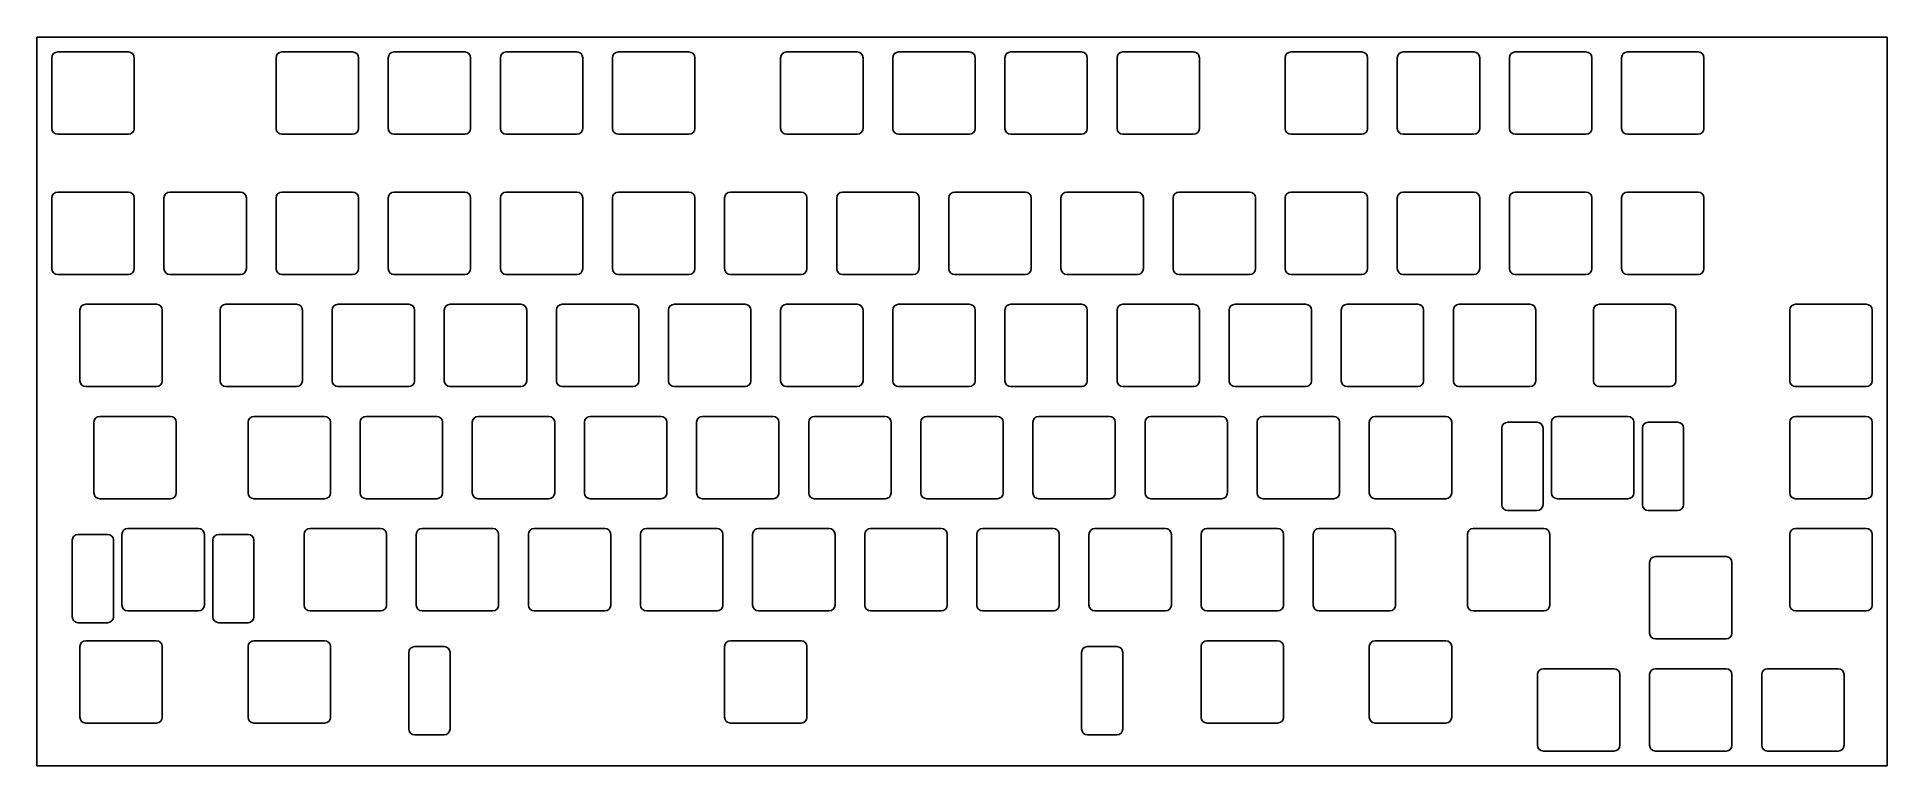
# Model space of a CAD drawing. Header units: millimetres. Extents: x 0 to 314, y -124 to 0.
import ezdxf

# ---------------------------------------------------------------- set-up
doc = ezdxf.new("R2010")
doc.units = ezdxf.units.MM

msp = doc.modelspace()

# ---------------------------------------------------------------- linework, layer by layer
for p, q in [((0, 0), (314.325, 0)), ((0, 0), (0, -123.825)), ((314.325, 0), (314.325, -123.825)), ((3.525, -2.525), (15.525, -2.525)), ((41.625, -2.525), (53.625, -2.525)), ((60.675, -2.525), (72.675, -2.525)), ((79.725, -2.525), (91.725, -2.525)), ((98.775, -2.525), (110.775, -2.525)), ((127.35, -2.525), (139.35, -2.525)), ((146.4, -2.525), (158.4, -2.525)), ((165.45, -2.525), (177.45, -2.525)), ((184.5, -2.525), (196.5, -2.525)), ((213.075, -2.525), (225.075, -2.525)), ((232.125, -2.525), (244.125, -2.525)), ((251.175, -2.525), (263.175, -2.525)), ((270.225, -2.525), (282.225, -2.525)), ((2.525, -3.525), (2.525, -15.525)), ((16.525, -3.525), (16.525, -15.525)), ((40.625, -3.525), (40.625, -15.525)), ((54.625, -3.525), (54.625, -15.525)), ((59.675, -3.525), (59.675, -15.525)), ((73.675, -3.525), (73.675, -15.525)), ((78.725, -3.525), (78.725, -15.525)), ((92.725, -3.525), (92.725, -15.525)), ((97.775, -3.525), (97.775, -15.525)), ((111.775, -3.525), (111.775, -15.525)), ((126.35, -3.525), (126.35, -15.525)), ((140.35, -3.525), (140.35, -15.525)), ((145.4, -3.525), (145.4, -15.525)), ((159.4, -3.525), (159.4, -15.525)), ((164.45, -3.525), (164.45, -15.525)), ((178.45, -3.525), (178.45, -15.525)), ((183.5, -3.525), (183.5, -15.525)), ((197.5, -3.525), (197.5, -15.525)), ((212.075, -3.525), (212.075, -15.525)), ((226.075, -3.525), (226.075, -15.525)), ((231.125, -3.525), (231.125, -15.525)), ((245.125, -3.525), (245.125, -15.525)), ((250.175, -3.525), (250.175, -15.525)), ((264.175, -3.525), (264.175, -15.525)), ((269.225, -3.525), (269.225, -15.525)), ((283.225, -3.525), (283.225, -15.525)), ((3.525, -16.525), (15.525, -16.525)), ((41.625, -16.525), (53.625, -16.525)), ((60.675, -16.525), (72.675, -16.525)), ((79.725, -16.525), (91.725, -16.525)), ((98.775, -16.525), (110.775, -16.525)), ((127.35, -16.525), (139.35, -16.525)), ((146.4, -16.525), (158.4, -16.525)), ((165.45, -16.525), (177.45, -16.525)), ((184.5, -16.525), (196.5, -16.525)), ((213.075, -16.525), (225.075, -16.525)), ((232.125, -16.525), (244.125, -16.525)), ((251.175, -16.525), (263.175, -16.525)), ((270.225, -16.525), (282.225, -16.525)), ((2.525, -27.3375), (2.525, -39.3375)), ((3.525, -26.3375), (15.525, -26.3375)), ((16.525, -27.3375), (16.525, -39.3375)), ((21.575, -27.3375), (21.575, -39.3375)), ((22.575, -26.3375), (34.575, -26.3375)), ((35.575, -27.3375), (35.575, -39.3375)), ((40.625, -27.3375), (40.625, -39.3375)), ((41.625, -26.3375), (53.625, -26.3375)), ((54.625, -27.3375), (54.625, -39.3375)), ((59.675, -27.3375), (59.675, -39.3375)), ((60.675, -26.3375), (72.675, -26.3375)), ((73.675, -27.3375), (73.675, -39.3375)), ((78.725, -27.3375), (78.725, -39.3375)), ((79.725, -26.3375), (91.725, -26.3375)), ((92.725, -27.3375), (92.725, -39.3375)), ((97.775, -27.3375), (97.775, -39.3375)), ((98.775, -26.3375), (110.775, -26.3375)), ((111.775, -27.3375), (111.775, -39.3375)), ((116.825, -27.3375), (116.825, -39.3375)), ((117.825, -26.3375), (129.825, -26.3375)), ((130.825, -27.3375), (130.825, -39.3375)), ((135.875, -27.3375), (135.875, -39.3375)), ((136.875, -26.3375), (148.875, -26.3375)), ((149.875, -27.3375), (149.875, -39.3375)), ((154.925, -27.3375), (154.925, -39.3375)), ((155.925, -26.3375), (167.925, -26.3375)), ((168.925, -27.3375), (168.925, -39.3375)), ((173.975, -27.3375), (173.975, -39.3375)), ((174.975, -26.3375), (186.975, -26.3375)), ((187.975, -27.3375), (187.975, -39.3375)), ((193.025, -27.3375), (193.025, -39.3375)), ((194.025, -26.3375), (206.025, -26.3375)), ((207.025, -27.3375), (207.025, -39.3375)), ((212.075, -27.3375), (212.075, -39.3375)), ((213.075, -26.3375), (225.075, -26.3375)), ((226.075, -27.3375), (226.075, -39.3375)), ((231.125, -27.3375), (231.125, -39.3375)), ((232.125, -26.3375), (244.125, -26.3375)), ((245.125, -27.3375), (245.125, -39.3375)), ((250.175, -27.3375), (250.175, -39.3375)), ((251.175, -26.3375), (263.175, -26.3375)), ((264.175, -27.3375), (264.175, -39.3375)), ((269.225, -27.3375), (269.225, -39.3375)), ((270.225, -26.3375), (282.225, -26.3375)), ((283.225, -27.3375), (283.225, -39.3375)), ((3.525, -40.3375), (15.525, -40.3375)), ((22.575, -40.3375), (34.575, -40.3375)), ((41.625, -40.3375), (53.625, -40.3375)), ((60.675, -40.3375), (72.675, -40.3375)), ((79.725, -40.3375), (91.725, -40.3375)), ((98.775, -40.3375), (110.775, -40.3375)), ((117.825, -40.3375), (129.825, -40.3375)), ((136.875, -40.3375), (148.875, -40.3375)), ((155.925, -40.3375), (167.925, -40.3375)), ((174.975, -40.3375), (186.975, -40.3375)), ((194.025, -40.3375), (206.025, -40.3375)), ((213.075, -40.3375), (225.075, -40.3375)), ((232.125, -40.3375), (244.125, -40.3375)), ((251.175, -40.3375), (263.175, -40.3375)), ((270.225, -40.3375), (282.225, -40.3375)), ((7.2875, -46.3875), (7.2875, -58.3875)), ((8.2875, -45.3875), (20.2875, -45.3875)), ((21.2875, -46.3875), (21.2875, -58.3875)), ((31.1, -46.3875), (31.1, -58.3875)), ((32.1, -45.3875), (44.1, -45.3875)), ((45.1, -46.3875), (45.1, -58.3875)), ((50.15, -46.3875), (50.15, -58.3875)), ((51.15, -45.3875), (63.15, -45.3875)), ((64.15, -46.3875), (64.15, -58.3875)), ((69.2, -46.3875), (69.2, -58.3875)), ((70.2, -45.3875), (82.2, -45.3875)), ((83.2, -46.3875), (83.2, -58.3875)), ((88.25, -46.3875), (88.25, -58.3875)), ((89.25, -45.3875), (101.25, -45.3875)), ((102.25, -46.3875), (102.25, -58.3875)), ((107.3, -46.3875), (107.3, -58.3875)), ((108.3, -45.3875), (120.3, -45.3875)), ((121.3, -46.3875), (121.3, -58.3875)), ((126.35, -46.3875), (126.35, -58.3875)), ((127.35, -45.3875), (139.35, -45.3875)), ((140.35, -46.3875), (140.35, -58.3875)), ((145.4, -46.3875), (145.4, -58.3875)), ((146.4, -45.3875), (158.4, -45.3875)), ((159.4, -46.3875), (159.4, -58.3875)), ((164.45, -46.3875), (164.45, -58.3875)), ((165.45, -45.3875), (177.45, -45.3875)), ((178.45, -46.3875), (178.45, -58.3875)), ((183.5, -46.3875), (183.5, -58.3875)), ((184.5, -45.3875), (196.5, -45.3875)), ((197.5, -46.3875), (197.5, -58.3875)), ((202.55, -46.3875), (202.55, -58.3875)), ((203.55, -45.3875), (215.55, -45.3875)), ((216.55, -46.3875), (216.55, -58.3875)), ((221.6, -46.3875), (221.6, -58.3875)), ((222.6, -45.3875), (234.6, -45.3875)), ((235.6, -46.3875), (235.6, -58.3875)), ((240.65, -46.3875), (240.65, -58.3875)), ((241.65, -45.3875), (253.65, -45.3875)), ((254.65, -46.3875), (254.65, -58.3875)), ((264.4625, -46.3875), (264.4625, -58.3875)), ((265.4625, -45.3875), (277.4625, -45.3875)), ((278.4625, -46.3875), (278.4625, -58.3875)), ((297.8, -46.3875), (297.8, -58.3875)), ((298.8, -45.3875), (310.8, -45.3875)), ((311.8, -46.3875), (311.8, -58.3875)), ((8.2875, -59.3875), (20.2875, -59.3875)), ((32.1, -59.3875), (44.1, -59.3875)), ((51.15, -59.3875), (63.15, -59.3875)), ((70.2, -59.3875), (82.2, -59.3875)), ((89.25, -59.3875), (101.25, -59.3875)), ((108.3, -59.3875), (120.3, -59.3875)), ((127.35, -59.3875), (139.35, -59.3875)), ((146.4, -59.3875), (158.4, -59.3875)), ((165.45, -59.3875), (177.45, -59.3875)), ((184.5, -59.3875), (196.5, -59.3875)), ((203.55, -59.3875), (215.55, -59.3875)), ((222.6, -59.3875), (234.6, -59.3875)), ((241.65, -59.3875), (253.65, -59.3875)), ((265.4625, -59.3875), (277.4625, -59.3875)), ((298.8, -59.3875), (310.8, -59.3875)), ((9.66875, -65.4375), (9.66875, -77.4375)), ((10.66875, -64.4375), (22.66875, -64.4375)), ((23.66875, -65.4375), (23.66875, -77.4375)), ((35.8625, -65.4375), (35.8625, -77.4375)), ((36.8625, -64.4375), (48.8625, -64.4375)), ((49.8625, -65.4375), (49.8625, -77.4375)), ((54.9125, -65.4375), (54.9125, -77.4375)), ((55.9125, -64.4375), (67.9125, -64.4375)), ((68.9125, -65.4375), (68.9125, -77.4375)), ((73.9625, -65.4375), (73.9625, -77.4375)), ((74.9625, -64.4375), (86.9625, -64.4375)), ((87.9625, -65.4375), (87.9625, -77.4375)), ((93.0125, -65.4375), (93.0125, -77.4375)), ((94.0125, -64.4375), (106.0125, -64.4375)), ((107.0125, -65.4375), (107.0125, -77.4375)), ((112.0625, -65.4375), (112.0625, -77.4375)), ((113.0625, -64.4375), (125.0625, -64.4375)), ((126.0625, -65.4375), (126.0625, -77.4375)), ((131.1125, -65.4375), (131.1125, -77.4375)), ((132.1125, -64.4375), (144.1125, -64.4375)), ((145.1125, -65.4375), (145.1125, -77.4375)), ((150.1625, -65.4375), (150.1625, -77.4375)), ((151.1625, -64.4375), (163.1625, -64.4375)), ((164.1625, -65.4375), (164.1625, -77.4375)), ((169.2125, -65.4375), (169.2125, -77.4375)), ((170.2125, -64.4375), (182.2125, -64.4375)), ((183.2125, -65.4375), (183.2125, -77.4375)), ((188.2625, -65.4375), (188.2625, -77.4375)), ((189.2625, -64.4375), (201.2625, -64.4375)), ((202.2625, -65.4375), (202.2625, -77.4375)), ((207.3125, -65.4375), (207.3125, -77.4375)), ((208.3125, -64.4375), (220.3125, -64.4375)), ((221.3125, -65.4375), (221.3125, -77.4375)), ((226.3625, -65.4375), (226.3625, -77.4375)), ((227.3625, -64.4375), (239.3625, -64.4375)), ((240.3625, -65.4375), (240.3625, -77.4375)), ((249.88075, -65.4375), (254.88075, -65.4375)), ((257.31875, -65.4375), (257.31875, -77.4375)), ((258.31875, -64.4375), (270.31875, -64.4375)), ((271.31875, -65.4375), (271.31875, -77.4375)), ((273.75675, -65.4375), (278.75675, -65.4375)), ((297.8, -65.4375), (297.8, -77.4375)), ((298.8, -64.4375), (310.8, -64.4375)), ((311.8, -65.4375), (311.8, -77.4375)), ((248.88075, -66.4375), (248.88075, -79.4375)), ((255.88075, -66.4375), (255.88075, -79.4375)), ((272.75675, -66.4375), (272.75675, -79.4375)), ((279.75675, -66.4375), (279.75675, -79.4375)), ((10.66875, -78.4375), (22.66875, -78.4375)), ((36.8625, -78.4375), (48.8625, -78.4375)), ((55.9125, -78.4375), (67.9125, -78.4375)), ((74.9625, -78.4375), (86.9625, -78.4375)), ((94.0125, -78.4375), (106.0125, -78.4375)), ((113.0625, -78.4375), (125.0625, -78.4375)), ((132.1125, -78.4375), (144.1125, -78.4375)), ((151.1625, -78.4375), (163.1625, -78.4375)), ((170.2125, -78.4375), (182.2125, -78.4375)), ((189.2625, -78.4375), (201.2625, -78.4375)), ((208.3125, -78.4375), (220.3125, -78.4375)), ((227.3625, -78.4375), (239.3625, -78.4375)), ((258.31875, -78.4375), (270.31875, -78.4375)), ((298.8, -78.4375), (310.8, -78.4375)), ((249.88075, -80.4375), (254.88075, -80.4375)), ((273.75675, -80.4375), (278.75675, -80.4375)), ((6.99325, -84.4875), (11.99325, -84.4875)), ((14.43125, -84.4875), (14.43125, -96.4875)), ((15.43125, -83.4875), (27.43125, -83.4875)), ((28.43125, -84.4875), (28.43125, -96.4875)), ((30.86925, -84.4875), (35.86925, -84.4875)), ((45.3875, -84.4875), (45.3875, -96.4875)), ((46.3875, -83.4875), (58.3875, -83.4875)), ((59.3875, -84.4875), (59.3875, -96.4875)), ((64.4375, -84.4875), (64.4375, -96.4875)), ((65.4375, -83.4875), (77.4375, -83.4875)), ((78.4375, -84.4875), (78.4375, -96.4875)), ((83.4875, -84.4875), (83.4875, -96.4875)), ((84.4875, -83.4875), (96.4875, -83.4875)), ((97.4875, -84.4875), (97.4875, -96.4875)), ((102.5375, -84.4875), (102.5375, -96.4875)), ((103.5375, -83.4875), (115.5375, -83.4875)), ((116.5375, -84.4875), (116.5375, -96.4875)), ((121.5875, -84.4875), (121.5875, -96.4875)), ((122.5875, -83.4875), (134.5875, -83.4875)), ((135.5875, -84.4875), (135.5875, -96.4875)), ((140.6375, -84.4875), (140.6375, -96.4875)), ((141.6375, -83.4875), (153.6375, -83.4875)), ((154.6375, -84.4875), (154.6375, -96.4875)), ((159.6875, -84.4875), (159.6875, -96.4875)), ((160.6875, -83.4875), (172.6875, -83.4875)), ((173.6875, -84.4875), (173.6875, -96.4875)), ((178.7375, -84.4875), (178.7375, -96.4875)), ((179.7375, -83.4875), (191.7375, -83.4875)), ((192.7375, -84.4875), (192.7375, -96.4875)), ((197.7875, -84.4875), (197.7875, -96.4875)), ((198.7875, -83.4875), (210.7875, -83.4875)), ((211.7875, -84.4875), (211.7875, -96.4875)), ((216.8375, -84.4875), (216.8375, -96.4875)), ((217.8375, -83.4875), (229.8375, -83.4875)), ((230.8375, -84.4875), (230.8375, -96.4875)), ((243.03125, -84.4875), (243.03125, -96.4875)), ((244.03125, -83.4875), (256.03125, -83.4875)), ((257.03125, -84.4875), (257.03125, -96.4875)), ((297.8, -84.4875), (297.8, -96.4875)), ((298.8, -83.4875), (310.8, -83.4875)), ((311.8, -84.4875), (311.8, -96.4875)), ((5.99325, -85.4875), (5.99325, -98.4875)), ((12.99325, -85.4875), (12.99325, -98.4875)), ((29.86925, -85.4875), (29.86925, -98.4875)), ((36.86925, -85.4875), (36.86925, -98.4875)), ((273.9875, -89.25), (273.9875, -101.25)), ((274.9875, -88.25), (286.9875, -88.25)), ((287.9875, -89.25), (287.9875, -101.25)), ((6.99325, -99.4875), (11.99325, -99.4875)), ((15.43125, -97.4875), (27.43125, -97.4875)), ((30.86925, -99.4875), (35.86925, -99.4875)), ((46.3875, -97.4875), (58.3875, -97.4875)), ((65.4375, -97.4875), (77.4375, -97.4875)), ((84.4875, -97.4875), (96.4875, -97.4875)), ((103.5375, -97.4875), (115.5375, -97.4875)), ((122.5875, -97.4875), (134.5875, -97.4875)), ((141.6375, -97.4875), (153.6375, -97.4875)), ((160.6875, -97.4875), (172.6875, -97.4875)), ((179.7375, -97.4875), (191.7375, -97.4875)), ((198.7875, -97.4875), (210.7875, -97.4875)), ((217.8375, -97.4875), (229.8375, -97.4875)), ((244.03125, -97.4875), (256.03125, -97.4875)), ((298.8, -97.4875), (310.8, -97.4875)), ((7.2875, -103.5375), (7.2875, -115.5375)), ((8.2875, -102.5375), (20.2875, -102.5375)), ((21.2875, -103.5375), (21.2875, -115.5375)), ((35.8625, -103.5375), (35.8625, -115.5375)), ((36.8625, -102.5375), (48.8625, -102.5375)), ((49.8625, -103.5375), (49.8625, -115.5375)), ((64.175, -103.5375), (69.175, -103.5375)), ((116.825, -103.5375), (116.825, -115.5375)), ((117.825, -102.5375), (129.825, -102.5375)), ((130.825, -103.5375), (130.825, -115.5375)), ((178.475, -103.5375), (183.475, -103.5375)), ((197.7875, -103.5375), (197.7875, -115.5375)), ((198.7875, -102.5375), (210.7875, -102.5375)), ((211.7875, -103.5375), (211.7875, -115.5375)), ((226.3625, -103.5375), (226.3625, -115.5375)), ((227.3625, -102.5375), (239.3625, -102.5375)), ((240.3625, -103.5375), (240.3625, -115.5375)), ((274.9875, -102.25), (286.9875, -102.25)), ((63.175, -104.5375), (63.175, -117.5375)), ((70.175, -104.5375), (70.175, -117.5375)), ((177.475, -104.5375), (177.475, -117.5375)), ((184.475, -104.5375), (184.475, -117.5375)), ((254.9375, -108.3), (254.9375, -120.3)), ((255.9375, -107.3), (267.9375, -107.3)), ((268.9375, -108.3), (268.9375, -120.3)), ((273.9875, -108.3), (273.9875, -120.3)), ((274.9875, -107.3), (286.9875, -107.3)), ((287.9875, -108.3), (287.9875, -120.3)), ((293.0375, -108.3), (293.0375, -120.3)), ((294.0375, -107.3), (306.0375, -107.3)), ((307.0375, -108.3), (307.0375, -120.3)), ((8.2875, -116.5375), (20.2875, -116.5375)), ((36.8625, -116.5375), (48.8625, -116.5375)), ((64.175, -118.5375), (69.175, -118.5375)), ((117.825, -116.5375), (129.825, -116.5375)), ((178.475, -118.5375), (183.475, -118.5375)), ((198.7875, -116.5375), (210.7875, -116.5375)), ((227.3625, -116.5375), (239.3625, -116.5375)), ((255.9375, -121.3), (267.9375, -121.3)), ((274.9875, -121.3), (286.9875, -121.3)), ((294.0375, -121.3), (306.0375, -121.3)), ((0, -123.825), (314.325, -123.825))]:
    msp.add_line(p, q)
for centre, start, end in [((3.525, -3.525), 90, 180), ((15.525, -3.525), 0, 90), ((41.625, -3.525), 90, 180), ((53.625, -3.525), 0, 90), ((60.675, -3.525), 90, 180), ((72.675, -3.525), 0, 90), ((79.725, -3.525), 90, 180), ((91.725, -3.525), 0, 90), ((98.775, -3.525), 90, 180), ((110.775, -3.525), 0, 90), ((127.35, -3.525), 90, 180), ((139.35, -3.525), 0, 90), ((146.4, -3.525), 90, 180), ((158.4, -3.525), 0, 90), ((165.45, -3.525), 90, 180), ((177.45, -3.525), 0, 90), ((184.5, -3.525), 90, 180), ((196.5, -3.525), 0, 90), ((213.075, -3.525), 90, 180), ((225.075, -3.525), 0, 90), ((232.125, -3.525), 90, 180), ((244.125, -3.525), 0, 90), ((251.175, -3.525), 90, 180), ((263.175, -3.525), 0, 90), ((270.225, -3.525), 90, 180), ((282.225, -3.525), 0, 90), ((3.525, -15.525), 180, 270), ((15.525, -15.525), 270, 360), ((41.625, -15.525), 180, 270), ((53.625, -15.525), 270, 360), ((60.675, -15.525), 180, 270), ((72.675, -15.525), 270, 360), ((79.725, -15.525), 180, 270), ((91.725, -15.525), 270, 360), ((98.775, -15.525), 180, 270), ((110.775, -15.525), 270, 360), ((127.35, -15.525), 180, 270), ((139.35, -15.525), 270, 360), ((146.4, -15.525), 180, 270), ((158.4, -15.525), 270, 360), ((165.45, -15.525), 180, 270), ((177.45, -15.525), 270, 360), ((184.5, -15.525), 180, 270), ((196.5, -15.525), 270, 360), ((213.075, -15.525), 180, 270), ((225.075, -15.525), 270, 360), ((232.125, -15.525), 180, 270), ((244.125, -15.525), 270, 360), ((251.175, -15.525), 180, 270), ((263.175, -15.525), 270, 360), ((270.225, -15.525), 180, 270), ((282.225, -15.525), 270, 360), ((3.525, -27.3375), 90, 180), ((15.525, -27.3375), 0, 90), ((22.575, -27.3375), 90, 180), ((34.575, -27.3375), 0, 90), ((41.625, -27.3375), 90, 180), ((53.625, -27.3375), 0, 90), ((60.675, -27.3375), 90, 180), ((72.675, -27.3375), 0, 90), ((79.725, -27.3375), 90, 180), ((91.725, -27.3375), 0, 90), ((98.775, -27.3375), 90, 180), ((110.775, -27.3375), 0, 90), ((117.825, -27.3375), 90, 180), ((129.825, -27.3375), 0, 90), ((136.875, -27.3375), 90, 180), ((148.875, -27.3375), 0, 90), ((155.925, -27.3375), 90, 180), ((167.925, -27.3375), 0, 90), ((174.975, -27.3375), 90, 180), ((186.975, -27.3375), 0, 90), ((194.025, -27.3375), 90, 180), ((206.025, -27.3375), 0, 90), ((213.075, -27.3375), 90, 180), ((225.075, -27.3375), 0, 90), ((232.125, -27.3375), 90, 180), ((244.125, -27.3375), 0, 90), ((251.175, -27.3375), 90, 180), ((263.175, -27.3375), 0, 90), ((270.225, -27.3375), 90, 180), ((282.225, -27.3375), 0, 90), ((3.525, -39.3375), 180, 270), ((15.525, -39.3375), 270, 360), ((22.575, -39.3375), 180, 270), ((34.575, -39.3375), 270, 360), ((41.625, -39.3375), 180, 270), ((53.625, -39.3375), 270, 360), ((60.675, -39.3375), 180, 270), ((72.675, -39.3375), 270, 360), ((79.725, -39.3375), 180, 270), ((91.725, -39.3375), 270, 360), ((98.775, -39.3375), 180, 270), ((110.775, -39.3375), 270, 360), ((117.825, -39.3375), 180, 270), ((129.825, -39.3375), 270, 360), ((136.875, -39.3375), 180, 270), ((148.875, -39.3375), 270, 360), ((155.925, -39.3375), 180, 270), ((167.925, -39.3375), 270, 360), ((174.975, -39.3375), 180, 270), ((186.975, -39.3375), 270, 360), ((194.025, -39.3375), 180, 270), ((206.025, -39.3375), 270, 360), ((213.075, -39.3375), 180, 270), ((225.075, -39.3375), 270, 360), ((232.125, -39.3375), 180, 270), ((244.125, -39.3375), 270, 360), ((251.175, -39.3375), 180, 270), ((263.175, -39.3375), 270, 360), ((270.225, -39.3375), 180, 270), ((282.225, -39.3375), 270, 360), ((8.2875, -46.3875), 90, 180), ((20.2875, -46.3875), 0, 90), ((32.1, -46.3875), 90, 180), ((44.1, -46.3875), 0, 90), ((51.15, -46.3875), 90, 180), ((63.15, -46.3875), 0, 90), ((70.2, -46.3875), 90, 180), ((82.2, -46.3875), 0, 90), ((89.25, -46.3875), 90, 180), ((101.25, -46.3875), 0, 90), ((108.3, -46.3875), 90, 180), ((120.3, -46.3875), 0, 90), ((127.35, -46.3875), 90, 180), ((139.35, -46.3875), 0, 90), ((146.4, -46.3875), 90, 180), ((158.4, -46.3875), 0, 90), ((165.45, -46.3875), 90, 180), ((177.45, -46.3875), 0, 90), ((184.5, -46.3875), 90, 180), ((196.5, -46.3875), 0, 90), ((203.55, -46.3875), 90, 180), ((215.55, -46.3875), 0, 90), ((222.6, -46.3875), 90, 180), ((234.6, -46.3875), 0, 90), ((241.65, -46.3875), 90, 180), ((253.65, -46.3875), 0, 90), ((265.4625, -46.3875), 90, 180), ((277.4625, -46.3875), 0, 90), ((298.8, -46.3875), 90, 180), ((310.8, -46.3875), 0, 90), ((8.2875, -58.3875), 180, 270), ((20.2875, -58.3875), 270, 360), ((32.1, -58.3875), 180, 270), ((44.1, -58.3875), 270, 360), ((51.15, -58.3875), 180, 270), ((63.15, -58.3875), 270, 360), ((70.2, -58.3875), 180, 270), ((82.2, -58.3875), 270, 360), ((89.25, -58.3875), 180, 270), ((101.25, -58.3875), 270, 360), ((108.3, -58.3875), 180, 270), ((120.3, -58.3875), 270, 360), ((127.35, -58.3875), 180, 270), ((139.35, -58.3875), 270, 360), ((146.4, -58.3875), 180, 270), ((158.4, -58.3875), 270, 360), ((165.45, -58.3875), 180, 270), ((177.45, -58.3875), 270, 360), ((184.5, -58.3875), 180, 270), ((196.5, -58.3875), 270, 360), ((203.55, -58.3875), 180, 270), ((215.55, -58.3875), 270, 360), ((222.6, -58.3875), 180, 270), ((234.6, -58.3875), 270, 360), ((241.65, -58.3875), 180, 270), ((253.65, -58.3875), 270, 360), ((265.4625, -58.3875), 180, 270), ((277.4625, -58.3875), 270, 360), ((298.8, -58.3875), 180, 270), ((310.8, -58.3875), 270, 360), ((10.66875, -65.4375), 90, 180), ((22.66875, -65.4375), 0, 90), ((36.8625, -65.4375), 90, 180), ((48.8625, -65.4375), 0, 90), ((55.9125, -65.4375), 90, 180), ((67.9125, -65.4375), 0, 90), ((74.9625, -65.4375), 90, 180), ((86.9625, -65.4375), 0, 90), ((94.0125, -65.4375), 90, 180), ((106.0125, -65.4375), 0, 90), ((113.0625, -65.4375), 90, 180), ((125.0625, -65.4375), 0, 90), ((132.1125, -65.4375), 90, 180), ((144.1125, -65.4375), 0, 90), ((151.1625, -65.4375), 90, 180), ((163.1625, -65.4375), 0, 90), ((170.2125, -65.4375), 90, 180), ((182.2125, -65.4375), 0, 90), ((189.2625, -65.4375), 90, 180), ((201.2625, -65.4375), 0, 90), ((208.3125, -65.4375), 90, 180), ((220.3125, -65.4375), 0, 90), ((227.3625, -65.4375), 90, 180), ((239.3625, -65.4375), 0, 90), ((249.88075, -66.4375), 90, 180), ((254.88075, -66.4375), 0, 90), ((258.31875, -65.4375), 90, 180), ((270.31875, -65.4375), 0, 90), ((273.75675, -66.4375), 90, 180), ((278.75675, -66.4375), 0, 90), ((298.8, -65.4375), 90, 180), ((310.8, -65.4375), 0, 90), ((10.66875, -77.4375), 180, 270), ((22.66875, -77.4375), 270, 360), ((36.8625, -77.4375), 180, 270), ((48.8625, -77.4375), 270, 360), ((55.9125, -77.4375), 180, 270), ((67.9125, -77.4375), 270, 360), ((74.9625, -77.4375), 180, 270), ((86.9625, -77.4375), 270, 360), ((94.0125, -77.4375), 180, 270), ((106.0125, -77.4375), 270, 360), ((113.0625, -77.4375), 180, 270), ((125.0625, -77.4375), 270, 360), ((132.1125, -77.4375), 180, 270), ((144.1125, -77.4375), 270, 360), ((151.1625, -77.4375), 180, 270), ((163.1625, -77.4375), 270, 360), ((170.2125, -77.4375), 180, 270), ((182.2125, -77.4375), 270, 360), ((189.2625, -77.4375), 180, 270), ((201.2625, -77.4375), 270, 360), ((208.3125, -77.4375), 180, 270), ((220.3125, -77.4375), 270, 360), ((227.3625, -77.4375), 180, 270), ((239.3625, -77.4375), 270, 360), ((258.31875, -77.4375), 180, 270), ((270.31875, -77.4375), 270, 360), ((298.8, -77.4375), 180, 270), ((310.8, -77.4375), 270, 360), ((249.88075, -79.4375), 180, 270), ((254.88075, -79.4375), 270, 360), ((273.75675, -79.4375), 180, 270), ((278.75675, -79.4375), 270, 360), ((6.99325, -85.4875), 90, 180), ((11.99325, -85.4875), 0, 90), ((15.43125, -84.4875), 90, 180), ((27.43125, -84.4875), 0, 90), ((30.86925, -85.4875), 90, 180), ((35.86925, -85.4875), 0, 90), ((46.3875, -84.4875), 90, 180), ((58.3875, -84.4875), 0, 90), ((65.4375, -84.4875), 90, 180), ((77.4375, -84.4875), 0, 90), ((84.4875, -84.4875), 90, 180), ((96.4875, -84.4875), 0, 90), ((103.5375, -84.4875), 90, 180), ((115.5375, -84.4875), 0, 90), ((122.5875, -84.4875), 90, 180), ((134.5875, -84.4875), 0, 90), ((141.6375, -84.4875), 90, 180), ((153.6375, -84.4875), 0, 90), ((160.6875, -84.4875), 90, 180), ((172.6875, -84.4875), 0, 90), ((179.7375, -84.4875), 90, 180), ((191.7375, -84.4875), 0, 90), ((198.7875, -84.4875), 90, 180), ((210.7875, -84.4875), 0, 90), ((217.8375, -84.4875), 90, 180), ((229.8375, -84.4875), 0, 90), ((244.03125, -84.4875), 90, 180), ((256.03125, -84.4875), 0, 90), ((298.8, -84.4875), 90, 180), ((310.8, -84.4875), 0, 90), ((274.9875, -89.25), 90, 180), ((286.9875, -89.25), 0, 90), ((15.43125, -96.4875), 180, 270), ((27.43125, -96.4875), 270, 360), ((46.3875, -96.4875), 180, 270), ((58.3875, -96.4875), 270, 360), ((65.4375, -96.4875), 180, 270), ((77.4375, -96.4875), 270, 360), ((84.4875, -96.4875), 180, 270), ((96.4875, -96.4875), 270, 360), ((103.5375, -96.4875), 180, 270), ((115.5375, -96.4875), 270, 360), ((122.5875, -96.4875), 180, 270), ((134.5875, -96.4875), 270, 360), ((141.6375, -96.4875), 180, 270), ((153.6375, -96.4875), 270, 360), ((160.6875, -96.4875), 180, 270), ((172.6875, -96.4875), 270, 360), ((179.7375, -96.4875), 180, 270), ((191.7375, -96.4875), 270, 360), ((198.7875, -96.4875), 180, 270), ((210.7875, -96.4875), 270, 360), ((217.8375, -96.4875), 180, 270), ((229.8375, -96.4875), 270, 360), ((244.03125, -96.4875), 180, 270), ((256.03125, -96.4875), 270, 360), ((298.8, -96.4875), 180, 270), ((310.8, -96.4875), 270, 360), ((6.99325, -98.4875), 180, 270), ((11.99325, -98.4875), 270, 360), ((30.86925, -98.4875), 180, 270), ((35.86925, -98.4875), 270, 360), ((8.2875, -103.5375), 90, 180), ((20.2875, -103.5375), 0, 90), ((36.8625, -103.5375), 90, 180), ((48.8625, -103.5375), 0, 90), ((64.175, -104.5375), 90, 180), ((69.175, -104.5375), 0, 90), ((117.825, -103.5375), 90, 180), ((129.825, -103.5375), 0, 90), ((178.475, -104.5375), 90, 180), ((183.475, -104.5375), 0, 90), ((198.7875, -103.5375), 90, 180), ((210.7875, -103.5375), 0, 90), ((227.3625, -103.5375), 90, 180), ((239.3625, -103.5375), 0, 90), ((274.9875, -101.25), 180, 270), ((286.9875, -101.25), 270, 360), ((255.9375, -108.3), 90, 180), ((267.9375, -108.3), 0, 90), ((274.9875, -108.3), 90, 180), ((286.9875, -108.3), 0, 90), ((294.0375, -108.3), 90, 180), ((306.0375, -108.3), 0, 90), ((8.2875, -115.5375), 180, 270), ((20.2875, -115.5375), 270, 360), ((36.8625, -115.5375), 180, 270), ((48.8625, -115.5375), 270, 360), ((117.825, -115.5375), 180, 270), ((129.825, -115.5375), 270, 360), ((198.7875, -115.5375), 180, 270), ((210.7875, -115.5375), 270, 360), ((227.3625, -115.5375), 180, 270), ((239.3625, -115.5375), 270, 360), ((64.175, -117.5375), 180, 270), ((69.175, -117.5375), 270, 360), ((178.475, -117.5375), 180, 270), ((183.475, -117.5375), 270, 360), ((255.9375, -120.3), 180, 270), ((267.9375, -120.3), 270, 360), ((274.9875, -120.3), 180, 270), ((286.9875, -120.3), 270, 360), ((294.0375, -120.3), 180, 270), ((306.0375, -120.3), 270, 360)]:
    msp.add_arc(centre, 1, start, end)

doc.saveas('drawing.dxf')
